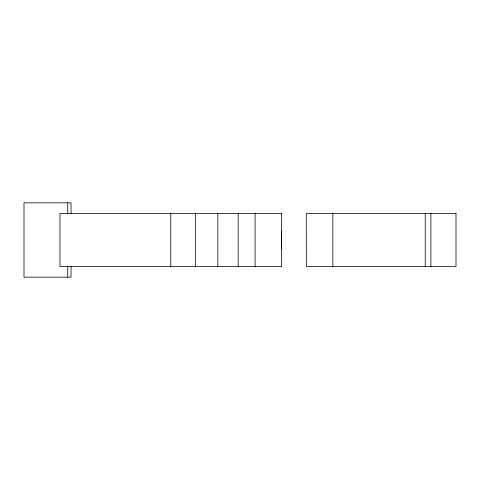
<?xml version="1.0" encoding="UTF-8"?>
<svg xmlns="http://www.w3.org/2000/svg" width="480" height="480" viewBox="0 0 480 480"><rect width="100%" height="100%" fill="white"/><g stroke="black" fill="none" stroke-linecap="round" stroke-linejoin="round"><path stroke-width="0.72" d="M281.64 233.106L281.64 232.038L281.64 247.962L281.64 246.894M430.89 213.456L430.89 266.544M425.226 213.456L425.226 266.544M332.85 213.456L332.85 266.544M255.096 213.456L255.096 266.544M238.182 213.456L238.182 266.544M217.824 213.456L217.824 266.544M195.42 213.456L195.42 266.544M170.79 213.456L170.79 266.544M71.04 213.456L71.04 202.836L24 202.836L24 277.164L71.04 277.164L71.04 266.544M67.752 202.836L67.752 213.456M67.752 266.544L67.752 277.164M281.646 213.456L59.976 213.456L59.976 266.544L281.646 266.544L281.646 213.456M456 213.456L306.294 213.456L306.306 266.544L456 266.544L456 213.456"/></g></svg>
